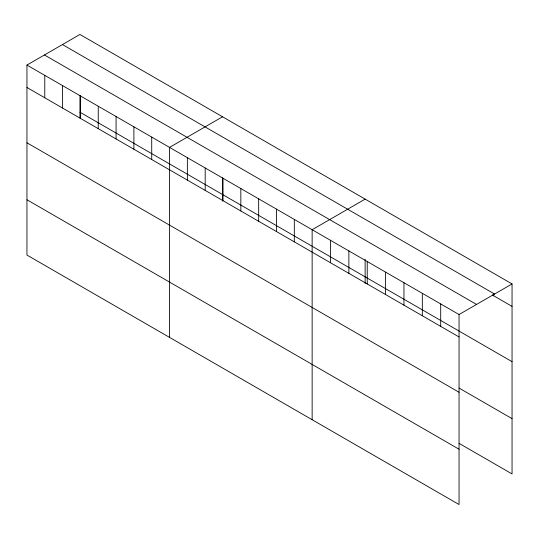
<?xml version="1.0" encoding="UTF-8"?>
<svg xmlns="http://www.w3.org/2000/svg" width="539" height="539" viewBox="0 0 539 539"><rect width="100%" height="100%" fill="white"/><g stroke="black" fill="none" stroke-linecap="round" stroke-linejoin="round"><path stroke-width="0.81" d="M26.95 65.064L459.053 314.533L459.053 504.538L26.95 255.062L26.95 65.064L79.947 34.462L512.05 283.938L512.05 473.936L459.073 443.354M222.54 116.795L169.542 147.39L169.542 337.387M365.132 199.12L312.142 229.715L312.142 419.713M459.053 314.533L512.05 283.938M62.457 44.562L494.559 294.038M492.275 294.954L512.05 306.374M44.441 54.965L476.543 304.441M79.947 112.2L512.05 361.669M26.95 87.493L459.053 336.969M459.073 388.06L512.05 418.641M26.95 142.795L459.053 392.264M26.95 199.767L459.053 449.236M493.684 294.105L493.684 295.77M440.693 303.935L440.693 326.364M422.327 293.331L422.327 315.766M403.96 282.726L403.96 305.162M385.594 272.128L385.594 294.557M367.234 261.523L367.234 283.959M365.132 259.252L365.132 283.453M348.868 250.918L348.868 273.354M330.501 240.32L330.501 262.749M294.314 219.427L294.314 241.856M276.494 209.132L276.494 231.568M258.666 198.844L258.666 221.28M240.839 188.549L240.839 210.985M223.018 178.261L223.018 200.697M222.54 177.769L222.54 201.128M205.191 167.973L205.191 190.402M187.37 157.678L187.37 180.114M151.722 137.095L151.722 159.531M133.894 126.806L133.894 149.242M116.074 116.518L116.074 138.947M98.246 106.223L98.246 128.659M80.426 95.935L80.426 118.371M79.947 95.437L79.947 117.974M62.598 85.64L62.598 108.076M44.777 75.352L44.777 97.788"/></g></svg>
